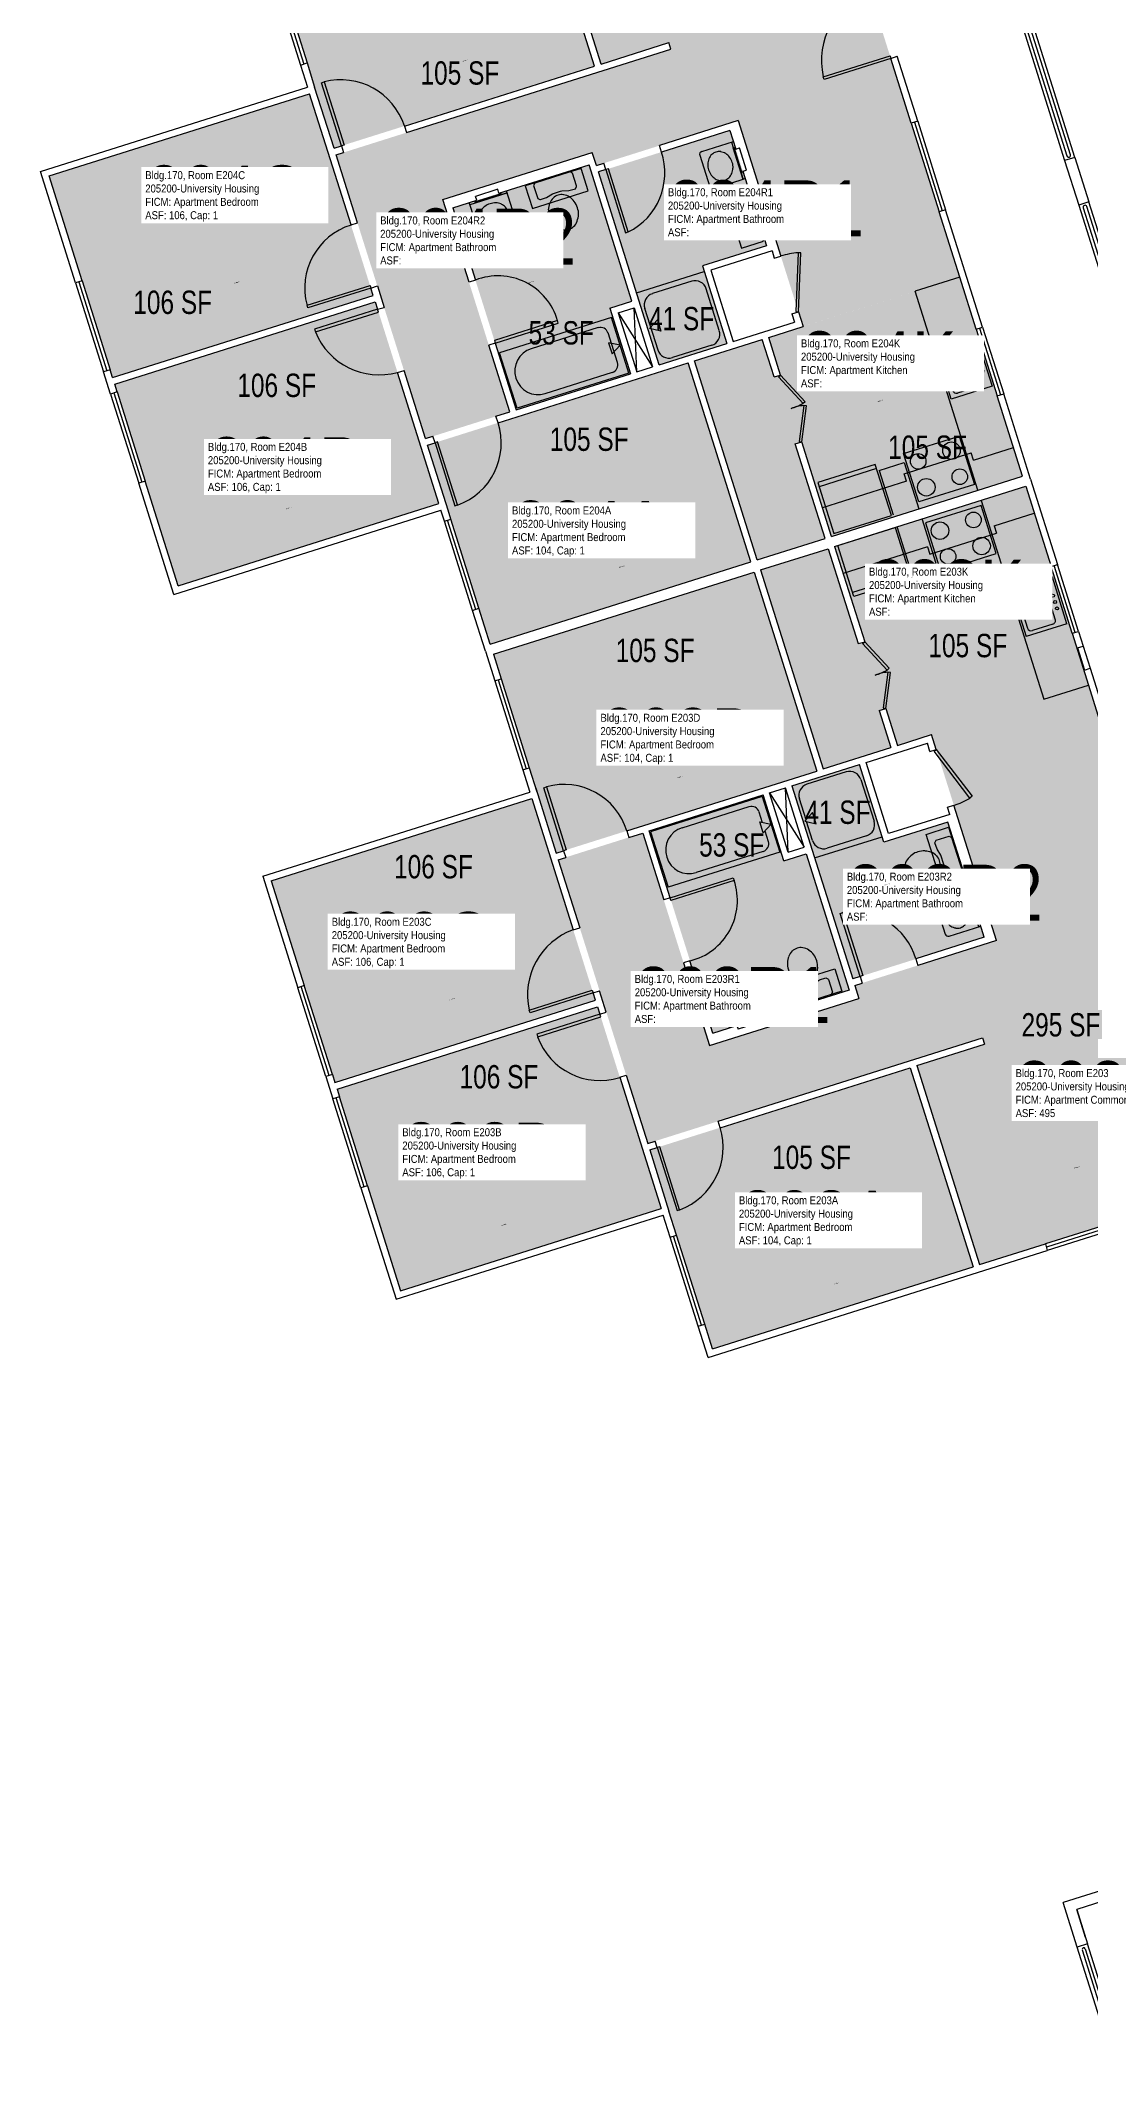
# Model space of a CAD drawing. Header units: inches. Extents: x -323 to 1242, y -1298 to 1967.
# Drawn here: x 46 to 586, y -1276 to -232 of the extents above; entities that cross this region are included whole.
import ezdxf
from ezdxf.enums import TextEntityAlignment as Align

# ---------------------------------------------------------------- set-up
doc = ezdxf.new("R2010")
doc.units = ezdxf.units.IN
doc.header["$LTSCALE"] = 10
doc.header["$MEASUREMENT"] = 0
for name, color, linetype in [('A-DOOR', 2, 'CONTINUOUS'), ('A-FLOR', 3, 'CONTINUOUS'), ('A-GLAZ', 1, 'CONTINUOUS'), ('A-IDEN-RNUM', 7, 'CONTINUOUS'), ('A-IDEN-SNUM', 4, 'CONTINUOUS'), ('A-IDEN-VNUM', 4, 'CONTINUOUS'), ('A-WALL', 5, 'CONTINUOUS'), ('AREA-TEXT', 3, 'CONTINUOUS'), ('P-SANR-FIXT', 2, 'CONTINUOUS'), ('Rooms-Category-Color', 7, 'CONTINUOUS'), ('Rooms-College-Color', 7, 'CONTINUOUS'), ('Rooms-Department-Color', 7, 'CONTINUOUS'), ('Rooms-Division-Color', 7, 'CONTINUOUS'), ('Rooms-Information', 7, 'CONTINUOUS')]:
    doc.layers.add(name, color=color, linetype=linetype)
doc.styles.add('CP_AREA', font='arial.ttf', dxfattribs={"height": 15})
doc.styles.add('CP_ROOMSNUMBER', font='arial.ttf', dxfattribs={"height": 1})
doc.styles.add('CP_ROOMVNUMBER', font='arial.ttf', dxfattribs={"width": 0.85, "height": 0.075})

msp = doc.modelspace()

# ---------------------------------------------------------------- hatches: boundary and pattern name
at = {"layer": 'Rooms-Category-Color', "true_color": 0x728ef3}
for points in [[(244.1, -437.1), (198.1, -291.2), (370.2, -236.9), (369.2, -233.5), (334.4, -244.5), (302.1, -142.2), (438.5, -99.2), (518.9, -354.1), (438.3, -379.5), (404.9, -273.7), (331.9, -296.7), (329.8, -290), (253.1, -314.2), (287.5, -423.4)], [(331, -245.6), (298.8, -143.3), (164.8, -185.5), (197, -287.8)], [(184.5, -259.8), (217.2, -363.5), (83.2, -405.7), (50.5, -302)], [(364.3, -399.2), (333, -300), (400.7, -278.6), (419.4, -337.9), (386.5, -348.3), (399.1, -388.2)], [(290.8, -422.3), (258.1, -318.5), (328.2, -296.3), (350.3, -366.5), (338.9, -370.1), (349.5, -403.8)], [(414.7, -499.4), (382.5, -397.1), (417.3, -386.1), (423.4, -405.4), (426.7, -404.4), (420.6, -385.1), (518.9, -354.1), (551.1, -456.4), (452.9, -487.4), (437.6, -438.7), (434.2, -439.8), (449.6, -488.4), (414.7, -499.4)], [(218.3, -366.8), (251, -470.5), (117, -512.8), (84.3, -409.1)], [(245.2, -440.4), (277.4, -542.7), (411.4, -500.4), (379.2, -398.1)], [(416.4, -504.6), (448.6, -606.9), (483.5, -595.9), (477.4, -576.9), (480.8, -575.8), (486.8, -594.9), (585, -563.9), (552.8, -461.6), (454.5, -492.6), (470, -541.5), (466.6, -542.5), (451.2, -493.7), (416.4, -504.6)], [(311.3, -650.2), (279.1, -547.9), (413.1, -505.7), (445.3, -608)], [(312.4, -653.6), (358.4, -799.5), (530.5, -745.2), (531.6, -748.5), (496.8, -759.5), (529, -861.8), (665.4, -818.8), (585, -563.9), (504.4, -589.3), (537.8, -695.2), (464.9, -718.2), (467, -724.9), (390.2, -749.1), (355.8, -639.9)], [(432.5, -615.7), (463.8, -714.9), (531.5, -693.6), (512.8, -634.3), (479.9, -644.6), (467.3, -604.7)], [(331.5, -725.9), (298.8, -622.2), (164.8, -664.4), (197.5, -768.1)], [(359.1, -638.8), (391.9, -742.8), (462, -720.7), (439.8, -650.5), (428.4, -654.1), (417.7, -620.3)], [(365.3, -832.9), (332.6, -729.2), (198.6, -771.5), (231.3, -875.2)], [(493.4, -760.6), (525.7, -862.8), (391.7, -905.1), (359.4, -802.8)]]:
    msp.add_hatch(color=171, dxfattribs=at).paths.add_polyline_path(points)
at = {"layer": 'Rooms-College-Color', "true_color": 0xadadad}
for points in [[(244.1, -437.1), (198.1, -291.2), (370.2, -236.9), (369.2, -233.5), (334.4, -244.5), (302.1, -142.2), (438.5, -99.2), (518.9, -354.1), (438.3, -379.5), (404.9, -273.7), (331.9, -296.7), (329.8, -290), (253.1, -314.2), (287.5, -423.4)], [(331, -245.6), (298.8, -143.3), (164.8, -185.5), (197, -287.8)], [(184.5, -259.8), (217.2, -363.5), (83.2, -405.7), (50.5, -302)], [(364.3, -399.2), (333, -300), (400.7, -278.6), (419.4, -337.9), (386.5, -348.3), (399.1, -388.2)], [(290.8, -422.3), (258.1, -318.5), (328.2, -296.3), (350.3, -366.5), (338.9, -370.1), (349.5, -403.8)], [(414.7, -499.4), (382.5, -397.1), (417.3, -386.1), (423.4, -405.4), (426.7, -404.4), (420.6, -385.1), (518.9, -354.1), (551.1, -456.4), (452.9, -487.4), (437.6, -438.7), (434.2, -439.8), (449.6, -488.4), (414.7, -499.4)], [(218.3, -366.8), (251, -470.5), (117, -512.8), (84.3, -409.1)], [(245.2, -440.4), (277.4, -542.7), (411.4, -500.4), (379.2, -398.1)], [(416.4, -504.6), (448.6, -606.9), (483.5, -595.9), (477.4, -576.9), (480.8, -575.8), (486.8, -594.9), (585, -563.9), (552.8, -461.6), (454.5, -492.6), (470, -541.5), (466.6, -542.5), (451.2, -493.7), (416.4, -504.6)], [(311.3, -650.2), (279.1, -547.9), (413.1, -505.7), (445.3, -608)], [(312.4, -653.6), (358.4, -799.5), (530.5, -745.2), (531.6, -748.5), (496.8, -759.5), (529, -861.8), (665.4, -818.8), (585, -563.9), (504.4, -589.3), (537.8, -695.2), (464.9, -718.2), (467, -724.9), (390.2, -749.1), (355.8, -639.9)], [(432.5, -615.7), (463.8, -714.9), (531.5, -693.6), (512.8, -634.3), (479.9, -644.6), (467.3, -604.7)], [(331.5, -725.9), (298.8, -622.2), (164.8, -664.4), (197.5, -768.1)], [(359.1, -638.8), (391.9, -742.8), (462, -720.7), (439.8, -650.5), (428.4, -654.1), (417.7, -620.3)], [(365.3, -832.9), (332.6, -729.2), (198.6, -771.5), (231.3, -875.2)], [(493.4, -760.6), (525.7, -862.8), (391.7, -905.1), (359.4, -802.8)]]:
    msp.add_hatch(color=253, dxfattribs=at).paths.add_polyline_path(points)
at = {"layer": 'Rooms-Department-Color', "true_color": 0x604aed}
for points in [[(244.1, -437.1), (198.1, -291.2), (370.2, -236.9), (369.2, -233.5), (334.4, -244.5), (302.1, -142.2), (438.5, -99.2), (518.9, -354.1), (438.3, -379.5), (404.9, -273.7), (331.9, -296.7), (329.8, -290), (253.1, -314.2), (287.5, -423.4)], [(331, -245.6), (298.8, -143.3), (164.8, -185.5), (197, -287.8)], [(184.5, -259.8), (217.2, -363.5), (83.2, -405.7), (50.5, -302)], [(364.3, -399.2), (333, -300), (400.7, -278.6), (419.4, -337.9), (386.5, -348.3), (399.1, -388.2)], [(290.8, -422.3), (258.1, -318.5), (328.2, -296.3), (350.3, -366.5), (338.9, -370.1), (349.5, -403.8)], [(414.7, -499.4), (382.5, -397.1), (417.3, -386.1), (423.4, -405.4), (426.7, -404.4), (420.6, -385.1), (518.9, -354.1), (551.1, -456.4), (452.9, -487.4), (437.6, -438.7), (434.2, -439.8), (449.6, -488.4), (414.7, -499.4)], [(218.3, -366.8), (251, -470.5), (117, -512.8), (84.3, -409.1)], [(245.2, -440.4), (277.4, -542.7), (411.4, -500.4), (379.2, -398.1)], [(416.4, -504.6), (448.6, -606.9), (483.5, -595.9), (477.4, -576.9), (480.8, -575.8), (486.8, -594.9), (585, -563.9), (552.8, -461.6), (454.5, -492.6), (470, -541.5), (466.6, -542.5), (451.2, -493.7), (416.4, -504.6)], [(311.3, -650.2), (279.1, -547.9), (413.1, -505.7), (445.3, -608)], [(312.4, -653.6), (358.4, -799.5), (530.5, -745.2), (531.6, -748.5), (496.8, -759.5), (529, -861.8), (665.4, -818.8), (585, -563.9), (504.4, -589.3), (537.8, -695.2), (464.9, -718.2), (467, -724.9), (390.2, -749.1), (355.8, -639.9)], [(432.5, -615.7), (463.8, -714.9), (531.5, -693.6), (512.8, -634.3), (479.9, -644.6), (467.3, -604.7)], [(331.5, -725.9), (298.8, -622.2), (164.8, -664.4), (197.5, -768.1)], [(359.1, -638.8), (391.9, -742.8), (462, -720.7), (439.8, -650.5), (428.4, -654.1), (417.7, -620.3)], [(365.3, -832.9), (332.6, -729.2), (198.6, -771.5), (231.3, -875.2)], [(493.4, -760.6), (525.7, -862.8), (391.7, -905.1), (359.4, -802.8)]]:
    msp.add_hatch(color=173, dxfattribs=at).paths.add_polyline_path(points)
at = {"layer": 'Rooms-Division-Color', "true_color": 0x604aed}
for points in [[(244.1, -437.1), (198.1, -291.2), (370.2, -236.9), (369.2, -233.5), (334.4, -244.5), (302.1, -142.2), (438.5, -99.2), (518.9, -354.1), (438.3, -379.5), (404.9, -273.7), (331.9, -296.7), (329.8, -290), (253.1, -314.2), (287.5, -423.4)], [(331, -245.6), (298.8, -143.3), (164.8, -185.5), (197, -287.8)], [(184.5, -259.8), (217.2, -363.5), (83.2, -405.7), (50.5, -302)], [(364.3, -399.2), (333, -300), (400.7, -278.6), (419.4, -337.9), (386.5, -348.3), (399.1, -388.2)], [(290.8, -422.3), (258.1, -318.5), (328.2, -296.3), (350.3, -366.5), (338.9, -370.1), (349.5, -403.8)], [(414.7, -499.4), (382.5, -397.1), (417.3, -386.1), (423.4, -405.4), (426.7, -404.4), (420.6, -385.1), (518.9, -354.1), (551.1, -456.4), (452.9, -487.4), (437.6, -438.7), (434.2, -439.8), (449.6, -488.4), (414.7, -499.4)], [(218.3, -366.8), (251, -470.5), (117, -512.8), (84.3, -409.1)], [(245.2, -440.4), (277.4, -542.7), (411.4, -500.4), (379.2, -398.1)], [(416.4, -504.6), (448.6, -606.9), (483.5, -595.9), (477.4, -576.9), (480.8, -575.8), (486.8, -594.9), (585, -563.9), (552.8, -461.6), (454.5, -492.6), (470, -541.5), (466.6, -542.5), (451.2, -493.7), (416.4, -504.6)], [(311.3, -650.2), (279.1, -547.9), (413.1, -505.7), (445.3, -608)], [(312.4, -653.6), (358.4, -799.5), (530.5, -745.2), (531.6, -748.5), (496.8, -759.5), (529, -861.8), (665.4, -818.8), (585, -563.9), (504.4, -589.3), (537.8, -695.2), (464.9, -718.2), (467, -724.9), (390.2, -749.1), (355.8, -639.9)], [(432.5, -615.7), (463.8, -714.9), (531.5, -693.6), (512.8, -634.3), (479.9, -644.6), (467.3, -604.7)], [(331.5, -725.9), (298.8, -622.2), (164.8, -664.4), (197.5, -768.1)], [(359.1, -638.8), (391.9, -742.8), (462, -720.7), (439.8, -650.5), (428.4, -654.1), (417.7, -620.3)], [(365.3, -832.9), (332.6, -729.2), (198.6, -771.5), (231.3, -875.2)], [(493.4, -760.6), (525.7, -862.8), (391.7, -905.1), (359.4, -802.8)]]:
    msp.add_hatch(color=173, dxfattribs=at).paths.add_polyline_path(points)

# ---------------------------------------------------------------- linework, layer by layer
at = {"layer": 'A-DOOR'}
for p, q in [((448.6, -251), (483, -240.2)), ((483.4, -241.6), (449.1, -252.4)), ((483, -240.2), (483.4, -241.6)), ((190.6, -254.2), (192, -253.7)), ((200.9, -286.6), (190.6, -254.2)), ((192, -253.7), (202.2, -286.2)), ((449.1, -252.4), (448.6, -251)), ((202.2, -286.2), (200.9, -286.6)), ((338.2, -298.4), (336.8, -298.8)), ((336.8, -298.8), (347, -331.2)), ((348.4, -330.8), (338.2, -298.4)), ((347, -331.2), (348.4, -330.8)), ((435.7, -341.6), (434.5, -371.8)), ((437.1, -341.6), (435.7, -341.6)), ((435.9, -371.9), (437.1, -341.6)), ((183.2, -368.5), (215.6, -358.3)), ((216, -359.7), (183.6, -369.9)), ((215.6, -358.3), (216, -359.7)), ((183.6, -369.9), (183.2, -368.5)), ((219.5, -370.6), (187.1, -380.9)), ((187.5, -382.2), (219.9, -372)), ((219.9, -372), (219.5, -370.6)), ((434.5, -371.8), (435.9, -371.9)), ((187.1, -380.9), (187.5, -382.2)), ((312, -376.4), (279.6, -386.6)), ((280, -388), (312.4, -377.8)), ((312.4, -377.8), (312, -376.4)), ((279.6, -386.6), (280, -388)), ((425.7, -405.3), (426.7, -404.4)), ((438.3, -419), (425.7, -405.3)), ((426.7, -404.4), (439.3, -418.1)), ((438.6, -420.1), (436.2, -438.5)), ((437.6, -438.7), (440, -420.3)), ((439.3, -418.1), (438.3, -419)), ((440, -420.3), (438.6, -420.1)), ((250.3, -438.8), (249, -439.2)), ((249, -439.2), (259.2, -471.6)), ((260.5, -471.2), (250.3, -438.8)), ((436.2, -438.5), (437.6, -438.7)), ((259.2, -471.6), (260.5, -471.2)), ((468.9, -542.4), (470, -541.5)), ((481.5, -556.1), (468.9, -542.4)), ((470, -541.5), (482.5, -555.2)), ((481.8, -557.2), (479.4, -575.6)), ((480.8, -575.8), (483.2, -557.4)), ((482.5, -555.2), (481.5, -556.1)), ((483.2, -557.4), (481.8, -557.2)), ((479.4, -575.6), (480.8, -575.8)), ((505.7, -597.8), (506.8, -597)), ((524.1, -621.9), (505.7, -597.8)), ((506.8, -597), (525.2, -621)), ((304.9, -616.6), (306.3, -616.2)), ((315.1, -649), (304.9, -616.6)), ((306.3, -616.2), (316.5, -648.6)), ((525.2, -621), (524.1, -621.9)), ((316.5, -648.6), (315.1, -649)), ((369.9, -673.2), (402.3, -662.9)), ((402.8, -664.3), (370.3, -674.5)), ((402.3, -662.9), (402.8, -664.3)), ((370.3, -674.5), (369.9, -673.2)), ((457.4, -681.2), (458.7, -680.8)), ((467.6, -713.7), (457.4, -681.2)), ((458.7, -680.8), (469, -713.2)), ((469, -713.2), (467.6, -713.7)), ((297.4, -731), (329.9, -720.7)), ((330.3, -722.1), (297.9, -732.3)), ((329.9, -720.7), (330.3, -722.1)), ((297.9, -732.3), (297.4, -731)), ((333.8, -733.1), (301.3, -743.3)), ((301.8, -744.6), (334.2, -734.4)), ((334.2, -734.4), (333.8, -733.1)), ((301.3, -743.3), (301.8, -744.6)), ((364.6, -801.2), (363.2, -801.6)), ((363.2, -801.6), (373.5, -834)), ((374.8, -833.6), (364.6, -801.2)), ((373.5, -834), (374.8, -833.6))]:
    msp.add_line(p, q, dxfattribs=at)
for centre, radius, start, end in [((485.3, -242.6), 37.6, 109.7507, 192.9464), ((200.6, -287), 34.4, 18.0568, 104.5021), ((333.3, -300.5), 33.9, 296.447, 18.4431), ((216, -359.7), 34, 107.4157, 195.1433), ((440, -387.9), 46.6, 95.2286, 106.3617), ((281.4, -385.3), 31.9, 16.1153, 111.3192), ((220.3, -368.9), 35.4, 202.0707, 285.3638), ((425.5, -396.7), 25.7, 284.898, 299.7032), ((441, -445.7), 25.7, 95.2935, 110.0987), ((249.3, -439.4), 33.8, 289.5033, 17.9311), ((468.8, -533.8), 25.7, 284.898, 299.7032), ((484.2, -582.8), 25.7, 95.2935, 110.0987), ((315.3, -648.7), 33.8, 17.0656, 105.4934), ((501, -581.5), 46.6, 288.635, 299.7681), ((372.6, -674.6), 31.9, 283.6775, 18.8814), ((463.8, -714.3), 33.9, 16.5536, 98.5497), ((332, -723), 35.4, 109.6329, 192.926), ((333.7, -733.1), 34, 199.8534, 287.581), ((362.8, -801.4), 34.4, 290.4946, 16.9399)]:
    msp.add_arc(centre, radius, start, end, dxfattribs=at)
at = {"layer": 'A-FLOR'}
for p, q in [((546.2, -204), (573.9, -291.7)), ((575.8, -291.1), (548.2, -203.4)), ((582.3, -318.4), (610, -406.1)), ((611.9, -405.5), (584.2, -317.8)), ((343.2, -372.4), (360.9, -400.2)), ((352.8, -402.8), (351.4, -369.8)), ((421.1, -619.3), (438.8, -647.1)), ((430.7, -649.7), (429.2, -616.7)), ((581.9, -1214.1), (600.4, -1273)), ((583.3, -1213.6), (601.9, -1272.5))]:
    msp.add_line(p, q, dxfattribs=at)
for centre, radius, start, end in [((574.9, -291.4), 1, 197.4983, 17.4983), ((583.3, -318.1), 1, 17.4983, 197.4983), ((582.6, -1213.8), 0.75, 17.4983, 197.4983)]:
    msp.add_arc(centre, radius, start, end, dxfattribs=at)
at = {"layer": 'A-GLAZ'}
for p, q in [((168.8, -198.2), (183.2, -243.9)), ((165.4, -199.2), (179.9, -245)), ((167.1, -198.7), (181.6, -244.5)), ((493.9, -274.9), (508.3, -320.5)), ((495.6, -274.4), (509.9, -320)), ((497.3, -273.9), (511.6, -319.4)), ((64.2, -357), (78.6, -402.7)), ((65.9, -356.4), (80.3, -402.2)), ((67.5, -355.9), (82, -401.7)), ((527.3, -380.8), (538.1, -415.1)), ((529, -380.3), (539.8, -414.6)), ((530.6, -379.8), (541.5, -414.1)), ((82.2, -414.2), (96.7, -460)), ((83.9, -413.6), (98.3, -459.4)), ((85.6, -413.1), (100, -458.9)), ((268.3, -525.4), (253.8, -479.6)), ((270, -524.9), (255.5, -479.1)), ((271.6, -524.3), (257.2, -478.5)), ((576.6, -537.2), (565.8, -502.9)), ((578.3, -536.7), (567.5, -502.4)), ((579.9, -536.2), (569.1, -501.8)), ((279.7, -561.6), (294.1, -607.4)), ((281.4, -561.1), (295.8, -606.9)), ((283, -560.6), (297.5, -606.3)), ((192.9, -765.1), (178.5, -719.4)), ((194.6, -764.6), (180.1, -718.8)), ((196.2, -764.1), (181.8, -718.3)), ((210.9, -822.4), (196.5, -776.6)), ((212.6, -821.8), (198.2, -776.1)), ((214.3, -821.3), (199.8, -775.5)), ((631.5, -829.5), (562.9, -851.1)), ((632.1, -831.2), (563.4, -852.8)), ((632.6, -832.8), (563.9, -854.5)), ((384.3, -893.5), (369.9, -847.7)), ((386, -893), (371.6, -847.2)), ((387.7, -892.5), (373.2, -846.7))]:
    msp.add_line(p, q, dxfattribs=at)
at = {"layer": 'A-WALL'}
for p, q in [((331, -245.6), (298.8, -143.3)), ((334.4, -244.5), (302.1, -142.2)), ((544, -202.5), (572.8, -294.1)), ((578.1, -292.5), (549.2, -200.9)), ((234.3, -279.7), (370.3, -236.9)), ((334.4, -244.5), (369.2, -233.5)), ((370.3, -236.9), (369.2, -233.5)), ((179.9, -245), (183.2, -243.9)), ((179.9, -245), (183.5, -256.4)), ((183.2, -243.9), (187.1, -256.3)), ((233.3, -276.4), (331, -245.6)), ((483.4, -241.6), (486.7, -240.5)), ((493.9, -274.9), (483.4, -241.6)), ((497.3, -273.9), (486.7, -240.5)), ((46.2, -299.7), (183.5, -256.4)), ((50.5, -302), (184.5, -259.8)), ((205.8, -327.2), (184.5, -259.8)), ((197.1, -287.8), (187.1, -256.3)), ((233.3, -276.4), (234.3, -279.7)), ((404.9, -273.6), (364.4, -286.4)), ((400.7, -278.6), (365.4, -289.8)), ((400.7, -278.6), (403.7, -288.2)), ((404.9, -273.6), (426.9, -343.3)), ((497.3, -273.9), (493.9, -274.9)), ((197.1, -287.8), (200.9, -286.6)), ((198.1, -291.1), (201.9, -289.9)), ((209.2, -326.2), (198.1, -291.1)), ((200.9, -286.6), (201.9, -289.9)), ((253.1, -314.2), (329.8, -290)), ((332, -296.7), (329.8, -290)), ((365.4, -289.8), (364.4, -286.4)), ((403.7, -288.2), (405.6, -287.6)), ((409.2, -299), (405.6, -287.6)), ((64.2, -357), (46.2, -299.7)), ((67.5, -355.9), (50.5, -302)), ((281.9, -310.9), (328.2, -296.3)), ((350.3, -366.5), (328.2, -296.3)), ((332, -296.7), (335.8, -295.4)), ((336.8, -298.8), (333, -300)), ((364.3, -399.2), (333, -300)), ((336.8, -298.8), (335.8, -295.4)), ((407.3, -299.6), (409.2, -299)), ((407.3, -299.6), (419.4, -337.9)), ((578.1, -292.5), (572.8, -294.1)), ((572.8, -294.1), (580.1, -317)), ((578.1, -292.5), (585.3, -315.3)), ((281.3, -308.9), (269.9, -312.6)), ((270.5, -314.5), (269.9, -312.6)), ((281.9, -310.9), (281.3, -308.9)), ((266.5, -356.6), (253.1, -314.2)), ((258.1, -318.4), (270.5, -314.5)), ((258.1, -318.4), (269.8, -355.6)), ((511.6, -319.4), (508.3, -320.5)), ((518.9, -354.1), (508.3, -320.5)), ((530.6, -379.8), (511.6, -319.4)), ((585.3, -315.3), (580.1, -317)), ((580.1, -317), (608.9, -408.6)), ((614.2, -406.9), (585.3, -315.3)), ((205.8, -327.2), (209.2, -326.2)), ((419.4, -337.9), (386.5, -348.3)), ((422.4, -340.6), (390.9, -350.5)), ((422.4, -340.6), (423.5, -344.3)), ((423.5, -344.3), (426.9, -343.3)), ((386.5, -348.3), (399.1, -388.2)), ((390.9, -350.5), (402.4, -387.1)), ((527.3, -380.8), (518.9, -354.1)), ((67.5, -355.9), (64.2, -357)), ((83.2, -405.7), (217.2, -363.5)), ((216, -359.7), (219.4, -358.6)), ((217.2, -363.5), (216, -359.7)), ((219.4, -358.6), (222.8, -369.6)), ((269.8, -355.6), (266.5, -356.6)), ((84.3, -409.1), (218.3, -366.8)), ((218.3, -366.8), (219.5, -370.6)), ((219.5, -370.6), (222.8, -369.6)), ((338.9, -370.1), (350.3, -366.5)), ((338.9, -370.1), (349.5, -403.8)), ((343.2, -372.4), (351.4, -369.8)), ((343.2, -372.4), (352.8, -402.8)), ((351.4, -369.8), (360.9, -400.2)), ((432.5, -372.9), (435.9, -371.9)), ((432.5, -372.9), (433.9, -377.2)), ((435.9, -371.9), (438.3, -379.5)), ((402.4, -387.1), (433.9, -377.2)), ((420.6, -385.1), (438.3, -379.5)), ((426.7, -404.4), (420.6, -385.1)), ((527.3, -380.8), (530.6, -379.8)), ((280, -388), (276.7, -389)), ((287.5, -423.4), (276.7, -389)), ((280, -388), (290.8, -422.3)), ((364.3, -399.2), (399.1, -388.2)), ((382.5, -397.1), (417.3, -386.1)), ((423.4, -405.4), (417.3, -386.1)), ((82, -401.7), (78.6, -402.7)), ((82.2, -414.2), (78.6, -402.7)), ((83.2, -405.7), (82, -401.7)), ((229.7, -403.1), (233.1, -402)), ((251, -470.5), (229.7, -403.1)), ((244.1, -437.1), (233.1, -402)), ((281.4, -429), (379.2, -398.2)), ((290.8, -422.3), (349.5, -403.8)), ((352.8, -402.8), (360.9, -400.2)), ((411.4, -500.4), (379.2, -398.2)), ((414.7, -499.4), (382.5, -397.1)), ((423.4, -405.4), (426.7, -404.4)), ((85.6, -413.1), (82.2, -414.2)), ((85.6, -413.1), (84.3, -409.1)), ((538.1, -415.1), (541.5, -414.1)), ((551.1, -456.4), (538.1, -415.1)), ((555.3, -458), (541.5, -414.1)), ((280.3, -425.6), (287.5, -423.4)), ((281.4, -429), (280.3, -425.6)), ((244.1, -437.1), (247.9, -435.9)), ((249, -439.2), (247.9, -435.9)), ((245.2, -440.4), (249, -439.2)), ((255.7, -473.8), (245.2, -440.4)), ((434.2, -439.8), (437.6, -438.7)), ((449.6, -488.4), (434.2, -439.8)), ((452.9, -487.4), (437.6, -438.7)), ((100, -458.9), (96.7, -460)), ((117, -512.8), (100, -458.9)), ((452.9, -487.4), (551.1, -456.4)), ((555.3, -458), (569.1, -501.8)), ((114.7, -517.2), (96.7, -460)), ((454.5, -492.6), (552.8, -461.6)), ((552.8, -461.6), (565.8, -502.9)), ((114.7, -517.2), (252, -473.9)), ((117, -512.8), (251, -470.5)), ((253.8, -479.6), (252, -473.9)), ((253.8, -479.6), (257.2, -478.5)), ((257.2, -478.5), (255.7, -473.8)), ((414.7, -499.4), (449.6, -488.4)), ((277.4, -542.7), (411.4, -500.4)), ((416.4, -504.6), (451.2, -493.7)), ((451.2, -493.7), (466.6, -542.5)), ((454.5, -492.6), (470, -541.5)), ((279.1, -547.9), (413.1, -505.7)), ((413.1, -505.7), (445.3, -608)), ((416.4, -504.6), (448.6, -606.9)), ((565.8, -502.9), (569.1, -501.8)), ((268.3, -525.4), (271.6, -524.3)), ((274.9, -546.4), (268.3, -525.4)), ((277.4, -542.7), (271.6, -524.3)), ((466.6, -542.5), (470, -541.5)), ((576.6, -537.2), (579.9, -536.2)), ((576.6, -537.2), (585, -563.9)), ((579.9, -536.2), (582.4, -543.8)), ((274.9, -546.4), (279.7, -561.6)), ((279.1, -547.9), (283, -560.6)), ((579.5, -544.7), (582.4, -543.8)), ((579.5, -544.7), (583.1, -556.1)), ((582.4, -543.8), (586, -555.2)), ((279.7, -561.6), (283, -560.6)), ((583.1, -556.1), (586, -555.2)), ((586, -555.2), (598.9, -596.4)), ((585, -563.9), (595.6, -597.4)), ((477.4, -576.9), (480.8, -575.8)), ((477.4, -576.9), (483.5, -595.9)), ((480.8, -575.8), (486.8, -594.9)), ((470.7, -603.6), (502.2, -593.7)), ((486.8, -594.9), (504.4, -589.3)), ((503.5, -598), (502.2, -593.7)), ((506.8, -597), (504.4, -589.3)), ((432.5, -615.7), (467.3, -604.7)), ((448.6, -606.9), (483.5, -595.9)), ((479.9, -644.6), (467.3, -604.7)), ((482.2, -640.2), (470.7, -603.6)), ((503.5, -598), (506.8, -597)), ((294.1, -607.4), (297.5, -606.3)), ((294.1, -607.4), (297.7, -618.8)), ((297.5, -606.3), (301.4, -618.7)), ((347.6, -638.8), (445.3, -608)), ((160.4, -662.1), (297.7, -618.8)), ((164.8, -664.4), (298.8, -622.2)), ((298.8, -622.2), (320.1, -689.7)), ((300.8, -616.8), (311.3, -650.2)), ((359.1, -638.8), (417.7, -620.3)), ((428.4, -654.1), (417.7, -620.3)), ((421.1, -619.3), (429.2, -616.7)), ((430.7, -649.7), (421.1, -619.3)), ((438.8, -647.1), (429.2, -616.7)), ((432.5, -615.7), (463.8, -714.9)), ((512.5, -626.6), (515.9, -625.6)), ((537.8, -695.2), (515.9, -625.6)), ((512.8, -634.3), (479.9, -644.6)), ((513.7, -630.3), (482.2, -640.2)), ((513.7, -630.3), (512.5, -626.6)), ((524.9, -672.5), (512.8, -634.3)), ((347.6, -638.8), (348.6, -642.1)), ((348.6, -642.1), (355.8, -639.9)), ((355.8, -639.9), (366.6, -674.2)), ((369.9, -673.2), (359.1, -638.8)), ((311.3, -650.2), (315.1, -649)), ((312.4, -653.6), (316.2, -652.4)), ((312.4, -653.6), (323.4, -688.6)), ((315.1, -649), (316.2, -652.4)), ((428.4, -654.1), (439.8, -650.5)), ((430.7, -649.7), (438.8, -647.1)), ((439.8, -650.5), (462, -720.7)), ((160.4, -662.1), (178.5, -719.4)), ((164.8, -664.4), (181.8, -718.3)), ((369.9, -673.2), (366.6, -674.2)), ((524.9, -672.5), (526.8, -671.9)), ((526.8, -671.9), (530.4, -683.4)), ((528.5, -684), (530.4, -683.4)), ((531.5, -693.5), (528.5, -684)), ((320.1, -689.7), (323.4, -688.6)), ((531.5, -693.5), (496.2, -704.6)), ((537.8, -695.2), (497.3, -708)), ((380.1, -705.6), (376.8, -706.6)), ((376.8, -706.6), (390.2, -749.1)), ((391.9, -742.8), (380.1, -705.6)), ((496.2, -704.6), (497.3, -708)), ((181.8, -718.3), (178.5, -719.4)), ((467.6, -713.7), (463.8, -714.9)), ((464.9, -718.2), (468.7, -717)), ((464.9, -718.2), (467, -724.9)), ((467.6, -713.7), (468.7, -717)), ((197.5, -768.1), (331.5, -725.9)), ((198.6, -771.5), (332.6, -729.2)), ((330.3, -722.1), (333.6, -721)), ((331.5, -725.9), (330.3, -722.1)), ((332.6, -729.2), (333.8, -733.1)), ((337.1, -732), (333.6, -721)), ((390.2, -749.1), (467, -724.9)), ((462, -720.7), (415.7, -735.3)), ((333.8, -733.1), (337.1, -732)), ((391.9, -742.8), (404.3, -738.9)), ((404.3, -738.9), (404.9, -740.8)), ((416.3, -737.2), (404.9, -740.8)), ((415.7, -735.3), (416.3, -737.2)), ((394.6, -788.1), (530.5, -745.2)), ((496.8, -759.5), (531.6, -748.5)), ((530.5, -745.2), (531.6, -748.5)), ((395.7, -791.4), (493.4, -760.6)), ((493.4, -760.6), (525.7, -862.9)), ((496.8, -759.5), (529, -861.8)), ((196.2, -764.1), (192.9, -765.1)), ((192.9, -765.1), (196.5, -776.6)), ((196.2, -764.1), (197.5, -768.1)), ((198.6, -771.5), (199.8, -775.5)), ((344, -765.5), (347.3, -764.4)), ((344, -765.5), (365.3, -833)), ((347.3, -764.4), (358.4, -799.5)), ((199.8, -775.5), (196.5, -776.6)), ((395.7, -791.4), (394.6, -788.1)), ((358.4, -799.5), (362.2, -798.3)), ((359.4, -802.8), (363.2, -801.6)), ((359.4, -802.8), (369.3, -834.3)), ((363.2, -801.6), (362.2, -798.3)), ((214.3, -821.3), (210.9, -822.4)), ((210.9, -822.4), (229, -879.6)), ((214.3, -821.3), (231.3, -875.2)), ((231.3, -875.2), (365.3, -833)), ((373.2, -846.7), (369.3, -834.3)), ((229, -879.6), (366.3, -836.3)), ((369.9, -847.7), (366.3, -836.3)), ((369.9, -847.7), (373.2, -846.7)), ((389.4, -909.5), (563.9, -854.5)), ((529, -861.8), (562.9, -851.1)), ((562.9, -851.1), (563.9, -854.5)), ((391.7, -905.1), (525.7, -862.9)), ((384.3, -893.5), (387.7, -892.5)), ((389.4, -909.5), (384.3, -893.5)), ((391.7, -905.1), (387.7, -892.5)), ((595, -1182.6), (572.1, -1189.8)), ((596.7, -1187.8), (579, -1193.4)), ((579.3, -1212.7), (572.1, -1189.8)), ((579, -1193.4), (584.6, -1211)), ((583.5, -1207.7), (579, -1193.4)), ((584.6, -1211), (579.3, -1212.7)), ((599.2, -1275.6), (579.3, -1212.7)), ((604.4, -1274), (584.6, -1211))]:
    msp.add_line(p, q, dxfattribs=at)
at = {"layer": 'P-SANR-FIXT'}
for p, q in [((385.2, -291.4), (390.3, -307.6)), ((386.2, -289.5), (402.5, -284.4)), ((401.5, -284.7), (407.5, -303.8)), ((402.4, -287.6), (402.8, -287.4)), ((407.5, -303.8), (402.4, -287.6)), ((407, -300.8), (402.8, -287.4)), ((324.1, -298.2), (295.4, -307.2)), ((318.5, -300), (300.3, -305.7)), ((319.7, -300.6), (318.5, -300)), ((321.8, -307.2), (319.7, -300.6)), ((327.7, -309.7), (324.1, -298.2)), ((406.6, -300.9), (407, -300.8)), ((267, -316.7), (286.1, -310.7)), ((283.1, -311.2), (269.7, -315.4)), ((286.1, -310.7), (269.8, -315.8)), ((283.2, -311.6), (283.1, -311.2)), ((290.9, -326), (285.7, -309.7)), ((295.4, -307.2), (299.1, -318.7)), ((299.1, -318.7), (327.7, -309.7)), ((300.3, -305.7), (299.7, -307)), ((299.7, -307), (301.8, -313.6)), ((306.4, -313.2), (309.4, -311.3)), ((309.5, -311.2), (314.1, -309.7)), ((314.2, -309.7), (317.8, -309.6)), ((317.8, -309.6), (321.2, -308.6)), ((321.2, -308.6), (321.7, -307.5)), ((392.2, -308.6), (408.5, -303.4)), ((409, -307), (397.6, -310.6)), ((397.6, -310.6), (406.6, -339.2)), ((409.4, -311.5), (402.7, -313.7)), ((418, -335.6), (409, -307)), ((410.7, -312.2), (409.4, -311.5)), ((416.4, -330.3), (410.7, -312.2)), ((271.8, -332), (266.6, -315.7)), ((269.8, -315.8), (269.7, -315.4)), ((301.8, -313.6), (302.9, -314.2)), ((303.2, -314.2), (306.4, -313.2)), ((402.1, -315.1), (403.1, -318.2)), ((402.7, -313.7), (402.2, -314.8)), ((403.1, -318.2), (405.1, -321.3)), ((405.1, -321.3), (406.6, -326)), ((273.7, -333), (289.9, -327.9)), ((406.7, -326.1), (406.7, -329.7)), ((406.7, -329.7), (407.8, -333)), ((407.8, -333), (409.1, -333.7)), ((409.1, -333.7), (415.7, -331.6)), ((415.7, -331.6), (416.4, -330.3)), ((406.6, -339.2), (418, -335.6)), ((352.6, -362.1), (387.4, -351.1)), ((518.9, -354.1), (496, -361.3)), ((381, -356.2), (360.8, -362.5)), ((395.2, -381.5), (388.5, -360.1)), ((528.2, -463.6), (496, -361.3)), ((339.7, -374.8), (282.2, -392.9)), ((348.7, -403.4), (339.7, -374.8)), ((356.8, -370.1), (363.6, -391.5)), ((332.9, -380), (298.4, -390.9)), ((342.8, -398), (338, -382.7)), ((359.3, -380.5), (363.4, -376.1)), ((365.2, -381.8), (359.3, -380.5)), ((363.4, -376.1), (365.2, -381.8)), ((291.2, -421.5), (282.2, -392.9)), ((344.2, -389.1), (338.3, -387.8)), ((338.3, -387.8), (340.1, -393.5)), ((340.1, -393.5), (344.2, -389.1)), ((391.3, -389.1), (371.1, -395.4)), ((528, -386.4), (507, -393)), ((514.5, -416.8), (507, -393)), ((515.2, -412.4), (510.1, -396.2)), ((521.9, -390.4), (511.4, -393.7)), ((524.4, -391.7), (529.5, -407.9)), ((528, -386.4), (535.5, -410.2)), ((348.7, -403.4), (291.2, -421.5)), ((305.7, -413.9), (340.2, -403)), ((535.5, -410.2), (514.5, -416.8)), ((528.2, -410.4), (517.7, -413.7)), ((490, -444.8), (518.6, -435.8)), ((518.6, -435.8), (526.4, -460.6)), ((497.8, -469.6), (490, -444.8)), ((490.3, -455.2), (524.7, -444.4)), ((525.9, -448.2), (524.7, -444.4)), ((525.9, -448.2), (546.5, -441.7)), ((475.4, -450.4), (445.9, -459.7)), ((476.1, -452.5), (446.6, -461.8)), ((483.7, -476.6), (475.4, -450.4)), ((477.4, -453.4), (490.3, -449.3)), ((477.4, -453.4), (484.7, -476.3)), ((490.3, -449.3), (497.8, -473.2)), ((491.5, -459), (490.3, -455.2)), ((445.9, -459.7), (454.1, -485.9)), ((491.5, -459), (448.3, -472.7)), ((526.4, -460.6), (497.8, -469.6)), ((529.9, -468.9), (562.1, -571.1)), ((454.1, -485.9), (483.7, -476.6)), ((506.7, -501.3), (499.5, -478.4)), ((529.8, -471.4), (501.2, -480.4)), ((537.6, -496.2), (529.8, -471.4)), ((536.5, -481.9), (557.1, -475.4)), ((456.1, -492.1), (485.7, -482.8)), ((485.7, -482.8), (493.9, -509)), ((493.8, -505.4), (486.6, -482.5)), ((501.2, -480.4), (509, -505.2)), ((503.4, -496.5), (537.7, -485.7)), ((536.5, -481.9), (537.7, -485.7)), ((464.4, -518.3), (456.1, -492.1)), ((502.2, -492.7), (458.9, -506.4)), ((502.2, -492.7), (503.4, -496.5)), ((509, -505.2), (537.6, -496.2)), ((493.3, -506.9), (463.7, -516.2)), ((493.9, -509), (464.4, -518.3)), ((493.8, -505.4), (506.7, -501.3)), ((566.5, -508.4), (545.5, -515)), ((574, -532.3), (566.5, -508.4)), ((545.5, -515), (553, -538.9)), ((548.6, -518.3), (553.7, -534.5)), ((560.4, -512.4), (549.9, -515.8)), ((568, -530), (562.9, -513.8)), ((574, -532.3), (553, -538.9)), ((566.7, -532.5), (556.2, -535.8)), ((562.1, -571.1), (585, -563.9)), ((460.5, -608.4), (440.3, -614.8)), ((468, -612.4), (474.8, -633.8)), ((417.3, -621.1), (359.9, -639.2)), ((417.3, -621.1), (426.4, -649.7)), ((439.8, -633.1), (436.4, -622.3)), ((376.1, -637.2), (410.6, -626.3)), ((415.6, -629), (417.3, -634.4)), ((416, -634.1), (421.9, -635.4)), ((417.8, -639.8), (416, -634.1)), ((421.9, -635.4), (417.8, -639.8)), ((443.2, -629.3), (439.2, -633.8)), ((439.2, -633.8), (445, -635.1)), ((443.1, -643.8), (440, -634)), ((445, -635.1), (443.2, -629.3)), ((359.9, -639.2), (368.9, -667.8)), ((418.7, -638.8), (420.4, -644.3)), ((444.2, -652.7), (479, -641.8)), ((470.9, -641.3), (450.7, -647.7)), ((501.6, -640.6), (513.1, -636.9)), ((510.6, -669.2), (501.6, -640.6)), ((506.1, -644.9), (506.8, -643.6)), ((507.2, -648.2), (506.1, -644.9)), ((506.8, -643.6), (513.5, -641.5)), ((513.1, -636.9), (522.1, -665.6)), ((513.5, -641.5), (514.7, -642.2)), ((514.7, -642.2), (520.4, -660.3)), ((426.4, -649.7), (368.9, -667.8)), ((417.8, -649.3), (383.3, -660.2)), ((509.1, -651.2), (507.2, -648.2)), ((510.7, -656), (509.2, -651.3)), ((510.8, -659.7), (510.7, -656)), ((522.1, -665.6), (510.6, -669.2)), ((511.8, -662.9), (510.8, -659.7)), ((513.1, -663.7), (512, -663.1)), ((519.8, -661.6), (513.1, -663.7)), ((520.4, -660.3), (519.8, -661.6)), ((511.5, -692), (506.4, -675.7)), ((507.4, -673.9), (523.7, -668.7)), ((522.6, -669.1), (527.7, -685.3)), ((528.6, -688.1), (522.6, -669.1)), ((523.5, -671.9), (524, -671.8)), ((524, -671.8), (528.2, -685.1)), ((513.4, -692.9), (529.7, -687.8)), ((527.7, -685.3), (528.2, -685.1)), ((396.3, -721.9), (412.5, -716.7)), ((414.4, -717.7), (419.5, -734.1)), ((426.1, -718.7), (454.7, -709.7)), ((429.7, -730.2), (426.1, -718.7)), ((432.1, -720), (435.2, -719)), ((435.2, -719), (438.8, -718.9)), ((438.9, -718.9), (443.6, -717.4)), ((443.7, -717.4), (446.7, -715.4)), ((446.7, -715.4), (450, -714.4)), ((450, -714.4), (451.1, -714.9)), ((451.3, -715.2), (453.4, -721.7)), ((454.7, -709.7), (458.3, -721.2)), ((395.3, -723.7), (400.5, -740.1)), ((458.3, -721.2), (429.7, -730.2)), ((431.2, -721.3), (431.8, -720.2)), ((433.3, -728), (431.2, -721.3)), ((434.6, -728.7), (433.3, -728)), ((452.7, -722.9), (434.6, -728.7)), ((453.4, -721.7), (452.7, -722.9)), ((400.1, -739), (419.2, -733)), ((419.2, -733), (403, -738.1)), ((403, -738.1), (403.1, -738.6)), ((416.5, -734.4), (403.1, -738.6)), ((416.3, -733.9), (416.5, -734.4))]:
    msp.add_line(p, q, dxfattribs=at)
for centre, radius in [((528.3, -395.7), 0.791), ((522.6, -401.2), 1.5), ((529.4, -399), 0.791), ((530.4, -402.4), 0.791), ((497.5, -448.8), 4), ((514.6, -443.3), 4.5), ((501.7, -462.1), 4.5), ((518.9, -456.7), 4), ((508.7, -484.4), 4.5), ((525.9, -478.9), 4), ((530.1, -492.3), 4.5), ((512.9, -497.7), 4), ((566.8, -517.8), 0.791), ((567.9, -521.1), 0.791), ((561.1, -523.2), 1.5), ((568.9, -524.4), 0.791)]:
    msp.add_circle(centre, radius, dxfattribs=at)
for centre, radius, start, end in [((386.6, -290.9), 1.5, 107.4983, 197.4983), ((395.9, -295.7), 6.59, 133.6899, 157.3974), ((395.1, -294.9), 5.42, 107.4983, 133.6899), ((395.1, -294.9), 5.42, 81.3068, 107.4983), ((394.9, -296.1), 6.59, 57.5993, 81.3068), ((394.4, -297), 7.65, 36.7277, 57.5993), ((396.9, -296.2), 7.65, 157.3974, 178.269), ((398.3, -296.2), 9, 178.269, 197.4983), ((398.3, -296.2), 9, 197.4983, 216.7277), ((397.2, -297), 7.65, 216.7277, 237.5993), ((395.6, -298.2), 6.59, 313.6899, 337.3974), ((393.3, -297.8), 9, 17.4983, 36.7277), ((394.6, -297.8), 7.65, 337.3974, 358.269), ((393.3, -297.8), 9, 358.269, 17.4983), ((309.6, -311.6), 0.418, 107.4983, 123.4437), ((314.2, -317.9), 6.3, 107.4983, 134.1995), ((314.2, -317.9), 6.3, 80.7972, 107.4983), ((314.3, -310.1), 0.418, 91.553, 107.4983), ((313.9, -319.5), 7.89, 56.9708, 80.7972), ((313.1, -320.7), 9.33, 36.3337, 56.9708), ((321.4, -307.3), 0.418, 332.4983, 17.4983), ((391.8, -307.2), 1.5, 197.4983, 287.4983), ((396.6, -297.9), 6.59, 237.5993, 261.3068), ((396.4, -299.1), 5.42, 261.3068, 287.4983), ((396.4, -299.1), 5.42, 287.4983, 313.6899), ((278.3, -323.2), 6.59, 147.5993, 171.3068), ((277.2, -323.1), 5.42, 171.3068, 197.4983), ((279.2, -323.8), 7.65, 126.7277, 147.5993), ((280, -324.9), 9, 107.4983, 126.7277), ((280, -324.9), 9, 88.269, 107.4983), ((280.1, -323.5), 7.65, 67.3974, 88.269), ((280.5, -322.6), 6.59, 43.6899, 67.3974), ((281.3, -321.8), 5.42, 17.4983, 43.6899), ((280.2, -321.6), 6.59, 327.5993, 351.3068), ((281.3, -321.8), 5.42, 351.3068, 17.4983), ((303.1, -313.8), 0.418, 242.4983, 287.4983), ((316.6, -319.6), 9.33, 158.0259, 178.663), ((318.5, -319.7), 11.2, 178.663, 197.4983), ((318.5, -319.7), 11.2, 197.4983, 216.3337), ((315.3, -319.1), 7.89, 134.1995, 158.0259), ((311.6, -321.8), 11.2, 17.4983, 36.3337), ((312.6, -321.5), 10.2, 338.0259, 358.663), ((314.3, -321.6), 8.55, 358.663, 21.2738), ((395.6, -328.8), 9.33, 126.3337, 146.9708), ((396.7, -330.3), 11.2, 107.4983, 126.3337), ((396.7, -330.3), 11.2, 88.663, 107.4983), ((396.8, -328.5), 9.33, 68.0259, 88.663), ((397.3, -327.1), 7.89, 44.1995, 68.0259), ((402.5, -314.9), 0.418, 152.4983, 197.4983), ((398.4, -326), 6.3, 17.4983, 44.1995), ((273.2, -331.5), 1.5, 197.4983, 287.4983), ((277.2, -323.1), 5.42, 197.4983, 223.6899), ((278, -322.3), 6.59, 223.6899, 247.3974), ((278.4, -321.3), 7.65, 247.3974, 268.269), ((278.5, -319.9), 9, 268.269, 287.4983), ((278.5, -319.9), 9, 287.4983, 306.7277), ((279.3, -321), 7.65, 306.7277, 327.5993), ((289.4, -326.4), 1.5, 287.4983, 17.4983), ((317, -320.8), 9.33, 216.3337, 236.9708), ((316.2, -322), 7.89, 236.9708, 260.7972), ((315.9, -323.5), 6.3, 260.7972, 287.4983), ((315.9, -323.5), 6.3, 287.4983, 314.1995), ((314.8, -322.4), 7.89, 314.1995, 338.0259), ((392.8, -327.8), 6.3, 170.7972, 197.4983), ((394.4, -328), 7.89, 146.9708, 170.7972), ((392.8, -327.8), 6.3, 197.4983, 224.1995), ((394, -326.7), 7.89, 224.1995, 248.0259), ((394.6, -323.5), 11.2, 287.4983, 306.3337), ((395.7, -325), 9.33, 306.3337, 326.9708), ((396.9, -325.8), 7.89, 326.9708, 350.7972), ((398.4, -326), 6.3, 350.7972, 17.4983), ((406.2, -326.1), 0.418, 1.553, 17.4983), ((394.9, -324.5), 10.2, 248.0259, 268.663), ((394.8, -326.2), 8.55, 268.663, 291.2738), ((362.6, -368.3), 6, 107.4983, 197.4983), ((382.8, -361.9), 6, 17.4983, 107.4983), ((334.1, -383.9), 4.02, 17.4983, 107.4983), ((389.5, -383.4), 6, 287.4983, 17.4983), ((302.1, -402.4), 12.1, 107.4983, 287.4983), ((369.3, -389.7), 6, 197.4983, 287.4983), ((512, -395.6), 2, 107.4983, 197.4983), ((522.5, -392.3), 2, 17.4983, 107.4983), ((339, -399.2), 4.02, 287.4983, 17.4983), ((517.1, -411.8), 2, 197.4983, 287.4983), ((527.6, -408.5), 2, 287.4983, 17.4983), ((550.5, -517.7), 2, 107.4983, 197.4983), ((561, -514.4), 2, 17.4983, 107.4983), ((566.1, -530.6), 2, 287.4983, 17.4983), ((555.6, -533.9), 2, 197.4983, 287.4983), ((442.1, -620.5), 6, 107.4983, 197.4983), ((462.3, -614.2), 6, 17.4983, 107.4983), ((411.8, -630.2), 4.02, 17.4983, 107.4983), ((469.1, -635.6), 6, 287.4983, 17.4983), ((379.7, -648.7), 12.1, 107.4983, 287.4983), ((416.6, -645.5), 4.02, 287.4983, 17.4983), ((448.9, -642), 6, 197.4983, 287.4983), ((498.4, -658), 7.89, 146.9708, 170.7972), ((496.9, -657.8), 6.3, 170.7972, 197.4983), ((500.4, -659.3), 10.2, 126.3337, 146.9708), ((499.4, -657.9), 8.55, 103.7229, 126.3337), ((500.7, -660.3), 11.2, 88.663, 107.4983), ((500.8, -658.5), 9.33, 68.0259, 88.663), ((501.3, -657.1), 7.89, 44.1995, 68.0259), ((502.5, -656), 6.3, 17.4983, 44.1995), ((500.9, -655.8), 7.89, 326.9708, 350.7972), ((502.5, -656), 6.3, 350.7972, 17.4983), ((508.8, -651.5), 0.418, 17.4983, 33.4437), ((496.9, -657.8), 6.3, 197.4983, 224.1995), ((498, -656.7), 7.89, 224.1995, 248.0259), ((498.5, -655.3), 9.33, 248.0259, 268.663), ((498.6, -653.5), 11.2, 268.663, 287.4983), ((498.6, -653.5), 11.2, 287.4983, 306.3337), ((499.7, -655), 9.33, 306.3337, 326.9708), ((512.2, -662.7), 0.418, 197.4983, 242.4983), ((507.8, -675.3), 1.5, 107.4983, 197.4983), ((518.1, -680.5), 7.65, 157.3974, 178.269), ((517.1, -680.1), 6.59, 133.6899, 157.3974), ((516.3, -679.2), 5.42, 107.4983, 133.6899), ((516.3, -679.2), 5.42, 81.3068, 107.4983), ((516.1, -680.4), 6.59, 57.5993, 81.3068), ((515.6, -681.3), 7.65, 36.7277, 57.5993), ((514.5, -682.1), 9, 17.4983, 36.7277), ((519.4, -680.5), 9, 178.269, 197.4983), ((519.4, -680.5), 9, 197.4983, 216.7277), ((518.4, -681.3), 7.65, 216.7277, 237.5993), ((517.8, -682.2), 6.59, 237.5993, 261.3068), ((517.6, -683.4), 5.42, 287.4983, 313.6899), ((516.8, -682.6), 6.59, 313.6899, 337.3974), ((515.8, -682.1), 7.65, 337.3974, 358.269), ((514.5, -682.1), 9, 358.269, 17.4983), ((437.1, -705.1), 6.3, 80.7972, 107.4983), ((436.9, -706.7), 7.89, 56.9708, 80.7972), ((512.9, -691.5), 1.5, 197.4983, 287.4983), ((517.6, -683.4), 5.42, 261.3068, 287.4983), ((439.6, -706.8), 9.33, 158.0259, 178.663), ((441.4, -706.8), 11.2, 178.663, 197.4983), ((438.2, -706.2), 7.89, 134.1995, 158.0259), ((437.1, -705.1), 6.3, 107.4983, 134.1995), ((435.6, -708.6), 10.2, 36.3337, 56.9708), ((437, -707.6), 8.55, 13.7229, 36.3337), ((436.5, -709), 9.33, 338.0259, 358.663), ((434.6, -709), 11.2, 358.663, 17.4983), ((412.9, -718.2), 1.5, 17.4983, 107.4983), ((441.4, -706.8), 11.2, 197.4983, 216.3337), ((439.9, -707.9), 9.33, 216.3337, 236.9708), ((439.2, -709.1), 7.89, 236.9708, 260.7972), ((438.9, -710.7), 6.3, 260.7972, 287.4983), ((438.8, -718.5), 0.418, 271.553, 287.4983), ((438.9, -710.7), 6.3, 287.4983, 314.1995), ((437.8, -709.6), 7.89, 314.1995, 338.0259), ((443.5, -717), 0.418, 287.4983, 303.4437), ((450.9, -715.3), 0.418, 17.4983, 62.4983), ((396.7, -723.3), 1.5, 107.4983, 197.4983), ((404.8, -728), 5.42, 171.3068, 197.4983), ((406, -728.1), 6.59, 147.5993, 171.3068), ((404.8, -728), 5.42, 197.4983, 223.6899), ((406.9, -728.7), 7.65, 126.7277, 147.5993), ((407.7, -729.8), 9, 107.4983, 126.7277), ((407.7, -729.8), 9, 88.269, 107.4983), ((407.7, -728.4), 7.65, 67.3974, 88.269), ((408.1, -727.5), 6.59, 43.6899, 67.3974), ((406.9, -725.9), 7.65, 306.7277, 327.5993), ((409, -726.7), 5.42, 17.4983, 43.6899), ((407.8, -726.5), 6.59, 327.5993, 351.3068), ((409, -726.7), 5.42, 351.3068, 17.4983), ((432.2, -720.4), 0.418, 107.4983, 152.4983), ((405.7, -727.2), 6.59, 223.6899, 247.3974), ((406.1, -726.2), 7.65, 247.3974, 268.269), ((406.1, -724.8), 9, 268.269, 287.4983), ((406.1, -724.8), 9, 287.4983, 306.7277)]:
    msp.add_arc(centre, radius, start, end, dxfattribs=at)

# ---------------------------------------------------------------- texts
at = {"layer": 'A-IDEN-RNUM', "style": 'CP_ROOMSNUMBER'}
for s, rotation, p in [('0204-D0', 17.4628, (263.1, -243.3)), ('0204-R1', 17.4628, (371.8, -332.4)), ('0204-C0', 17.4301, (145.8, -357.4)), ('0204-R2', 17.4628, (297.1, -357.3)), ('0204-K0', 17.4628, (476.7, -418.3)), ('0204-B0', 17.4628, (172.4, -473.5)), ('0204-A0', 17.4301, (343.7, -503.5)), ('0203-K0', 17.4628, (493.1, -508.8)), ('0203-D0', 17.4628, (373.8, -611.7)), ('0203-R1', 17.4628, (396.5, -666.3)), ('0203-R2', 17.4628, (480.3, -666.9)), ('0203-C0', 17.4301, (256.5, -725.9)), ('0203-00', 17.4628, (577.8, -812.4)), ('0203-B0', 17.4628, (283.2, -841.9)), ('0203-A0', 17.4301, (454.4, -871.9))]:
    msp.add_text(s, height=0.36, rotation=rotation, dxfattribs=at).set_placement(p)
at = {"layer": 'A-IDEN-SNUM', "style": 'CP_ROOMSNUMBER'}
for s, rotation, p in [('1700E204D0', 17.4628, (263.1, -243.3)), ('1700E204R1', 17.4628, (371.8, -332.4)), ('1700E204C0', 17.4301, (145.8, -357.4)), ('1700E204R2', 17.4628, (297.1, -357.3)), ('1700E204K0', 17.4628, (476.7, -418.3)), ('1700E204B0', 17.4628, (172.4, -473.5)), ('1700E204A0', 17.4301, (343.7, -503.5)), ('1700E203K0', 17.4628, (493.1, -508.8)), ('1700E203D0', 17.4628, (373.8, -611.7)), ('1700E203R1', 17.4628, (396.5, -666.3)), ('1700E203R2', 17.4628, (480.3, -666.9)), ('1700E203C0', 17.4301, (256.5, -725.9)), ('1700E20300', 17.4628, (577.8, -812.4)), ('1700E203B0', 17.4628, (283.2, -841.9)), ('1700E203A0', 17.4301, (454.4, -871.9))]:
    msp.add_text(s, height=0.36, rotation=rotation, dxfattribs=at).set_placement(p)
at = {"layer": 'A-IDEN-VNUM', "style": 'CP_ROOMVNUMBER', "width": 0.85}
for s, p in [('204C', (100, -325.5)), ('204R1', (368.8, -333.1)), ('204R2', (220.8, -347.6)), ('204K', (437.2, -410.8)), ('204B', (132.2, -465.2)), ('204A', (288.6, -497.9)), ('203K', (472.2, -528.2)), ('203D', (334.1, -604.5)), ('203R2', (460.8, -685)), ('203C', (195.9, -709.4)), ('203R1', (351.7, -737.6)), ('203', (547.6, -786)), ('203B', (232.2, -817.6)), ('203A', (405.3, -852.6))]:
    msp.add_text(s, height=28.8, dxfattribs=at).set_placement(p)
at = {"layer": 'AREA-TEXT', "style": 'CP_AREA', "width": 0.75}
for s, p in [('105 SF', (261.8, -249.1)), ('106 SF', (114.1, -367)), ('41 SF', (375.8, -375.4)), ('53 SF', (313.9, -382.7)), ('106 SF', (167.6, -409.7)), ('105 SF', (328.3, -437.4)), ('105 SF', (502.3, -441.5)), ('105 SF', (362.2, -546)), ('105 SF', (523, -543.5)), ('41 SF', (456.2, -629.2)), ('53 SF', (401.6, -646)), ('106 SF', (248.2, -657.2)), ('295 SF', (570.9, -738.5)), ('106 SF', (281.9, -765.2)), ('105 SF', (442.6, -806.6))]:
    msp.add_text(s, height=12, dxfattribs=at).set_placement(p, align=Align.MIDDLE_CENTER)

# ---------------------------------------------------------------- next in the draw order: texts
at = {"layer": 'Rooms-Information', "char_height": 4.114, "width": 92.16, "attachment_point": 7, "style": 'CP_ROOMVNUMBER', "bg_fill": 3, "box_fill_scale": 1.5, "bg_fill_color": 256, "bg_fill_true_color": 13158600, "bg_fill_transparency": 0}
for s, insert in [('Bldg.170, Room E204C^M^J205200-University Housing^M^JFICM: Apartment Bedroom^M^JASF: 106, Cap: 1', (100, -325.5)), ('Bldg.170, Room E204R1^M^J205200-University Housing^M^JFICM: Apartment Bathroom^M^JASF: ', (368.8, -333.1)), ('Bldg.170, Room E204R2^M^J205200-University Housing^M^JFICM: Apartment Bathroom^M^JASF: ', (220.8, -347.6)), ('Bldg.170, Room E204K^M^J205200-University Housing^M^JFICM: Apartment Kitchen^M^JASF: ', (437.2, -410.8)), ('Bldg.170, Room E204B^M^J205200-University Housing^M^JFICM: Apartment Bedroom^M^JASF: 106, Cap: 1', (132.2, -465.2)), ('Bldg.170, Room E204A^M^J205200-University Housing^M^JFICM: Apartment Bedroom^M^JASF: 104, Cap: 1', (288.6, -497.9)), ('Bldg.170, Room E203K^M^J205200-University Housing^M^JFICM: Apartment Kitchen^M^JASF: ', (472.2, -528.2)), ('Bldg.170, Room E203D^M^J205200-University Housing^M^JFICM: Apartment Bedroom^M^JASF: 104, Cap: 1', (334.1, -604.5)), ('Bldg.170, Room E203R2^M^J205200-University Housing^M^JFICM: Apartment Bathroom^M^JASF: ', (460.8, -685)), ('Bldg.170, Room E203C^M^J205200-University Housing^M^JFICM: Apartment Bedroom^M^JASF: 106, Cap: 1', (195.9, -709.4)), ('Bldg.170, Room E203R1^M^J205200-University Housing^M^JFICM: Apartment Bathroom^M^JASF: ', (351.7, -737.6)), ('Bldg.170, Room E203^M^J205200-University Housing^M^JFICM: Apartment Common Living^M^JASF: 495', (547.6, -786)), ('Bldg.170, Room E203B^M^J205200-University Housing^M^JFICM: Apartment Bedroom^M^JASF: 106, Cap: 1', (232.2, -817.6)), ('Bldg.170, Room E203A^M^J205200-University Housing^M^JFICM: Apartment Bedroom^M^JASF: 104, Cap: 1', (405.3, -852.6))]:
    msp.add_mtext(s, dxfattribs=dict(at, insert=insert))

doc.saveas('drawing.dxf')
